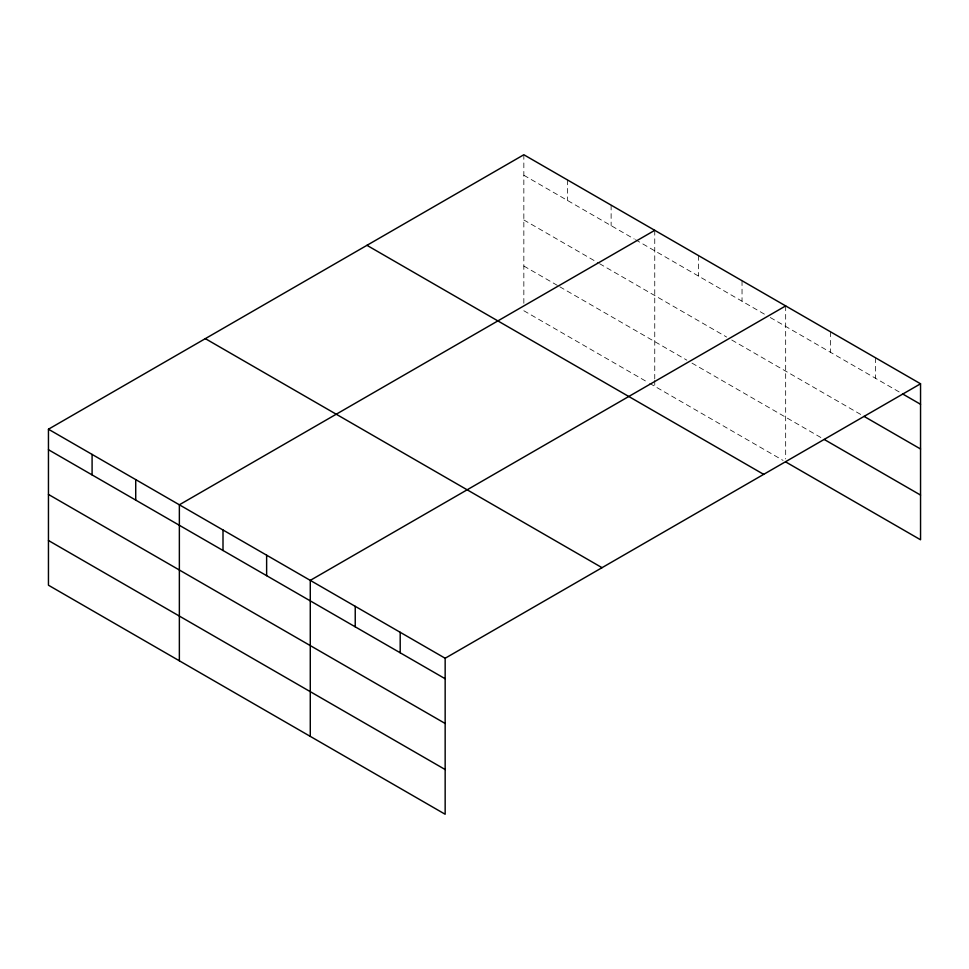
<?xml version="1.0" encoding="UTF-8"?>
<svg xmlns="http://www.w3.org/2000/svg" width="969" height="969" viewBox="0 0 969 969"><rect width="100%" height="100%" fill="white"/><g stroke="black" fill="none" stroke-linecap="round" stroke-linejoin="round"><path stroke-width="0.73" stroke-dasharray="4.84 3.63" d="M523.841 303.297L523.841 154.749M523.841 175.256L634.223 238.98M635.507 239.718L765.135 314.562M770.27 317.517L899.995 392.421M523.841 219.963L598.285 262.938M599.569 263.689L726.629 337.042M731.765 340.01L862.749 415.628M523.841 266.039L558.495 286.037M559.779 286.788L686.839 360.141M691.975 363.109L822.923 438.703M523.841 310.746L648.346 382.622M649.63 383.361L783.109 460.432M875.588 357.827L875.588 378.334M830.627 331.87L830.627 352.377M785.665 305.913L785.665 458.931M742.036 280.719L742.036 301.226M698.395 255.525L698.395 276.032M654.753 230.331L654.753 378.879M654.753 380.369L654.753 386.328M611.124 205.137L611.124 225.644M567.483 179.943L567.483 200.45"/><path stroke-width="1.45" d="M48.45 429.219L445.159 658.254L445.159 814.251L48.45 585.215L48.45 429.219L523.841 154.749L920.55 383.785L920.55 539.781L785.665 461.91M654.753 230.331L179.362 504.801L179.362 660.797M785.665 305.913L310.274 580.383L310.274 736.379M445.159 658.254L920.55 383.785M902.563 393.898L920.55 404.291M864.033 416.367L920.55 448.998M824.207 439.442L920.55 495.074M366.96 245.327L763.669 474.362M205.331 338.641L602.04 567.677M48.45 449.713L445.159 678.748M48.45 494.432L445.159 723.468M48.45 540.496L445.159 769.531M400.197 632.297L400.197 652.791M355.235 606.34L355.235 626.834M266.632 555.189L266.632 575.683M223.003 529.995L223.003 550.489M135.721 479.607L135.721 500.101M92.091 454.413L92.091 474.907"/></g></svg>
